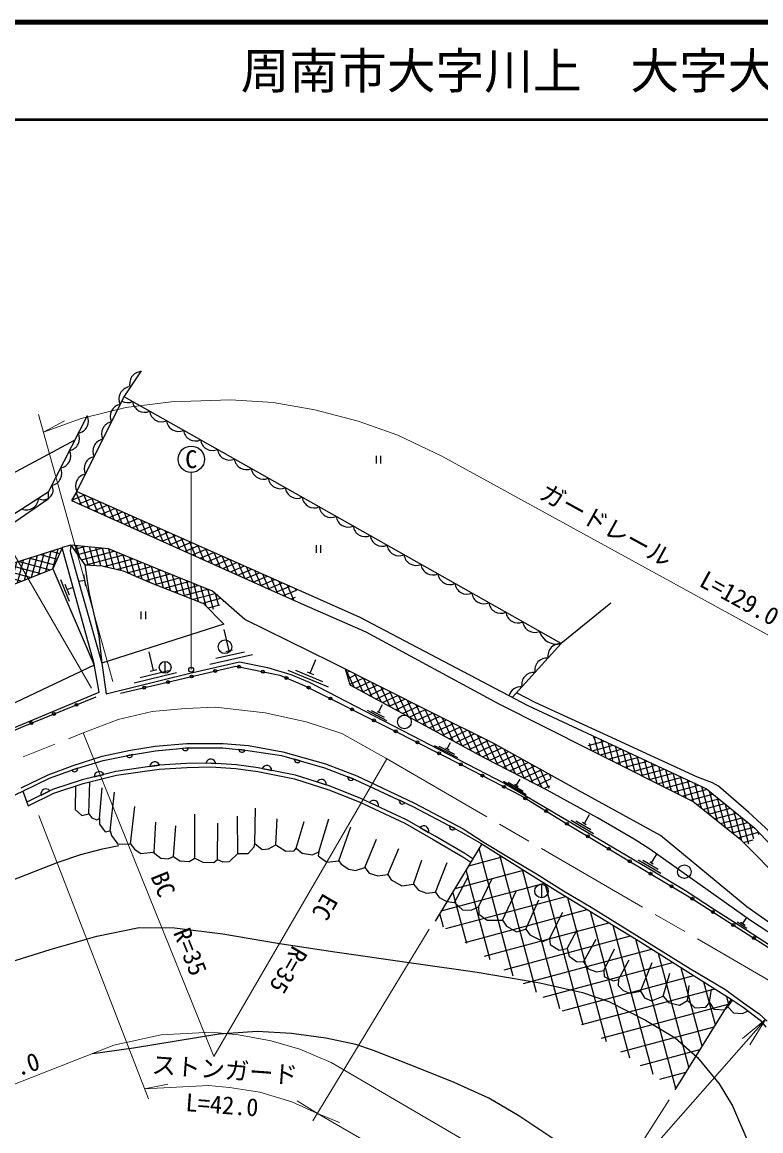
# Model space of a CAD drawing. Units: millimetres at full size, sheet at 1:1000; details may follow other scales. Extents: x 40000 to 680000, y 20000 to 380000.
# Drawn here: x 382577 to 458422, y 266168 to 380000 of the extents above; entities that cross this region are included whole.
import ezdxf
from ezdxf.enums import TextEntityAlignment as Align

# ---------------------------------------------------------------- set-up
doc = ezdxf.new("R2010")
doc.units = ezdxf.units.MM
doc.header["$LTSCALE"] = 1000
doc.linetypes.add('CHAIN', pattern=[18.5, 12, -1.5, 3.5, -1.5])
for name, color, linetype, lineweight in [('M-BGD', 7, 'Continuous', 25), ('M-BGD-EXST', 7, 'Continuous', 25), ('M-BMK', 2, 'CHAIN', 13), ('M-STR-HTXT', 7, 'Continuous', 13), ('M-TTL', 2, 'Continuous', 140), ('M-TTL-LINE', 7, 'Continuous', 50)]:
    doc.layers.add(name, color=color, linetype=linetype, lineweight=lineweight)
doc.layers.add('M-TTL-TXT', color=7, linetype='Continuous')
doc.styles.add('ＭＳ ゴシック', font='')
doc.styles.get('ＭＳ ゴシック').set_extended_font_data('MS Gothic')
pattern_1 = [(105, (0, -0), (-603.70364, -161.7619), []), (195, (0, -0), (161.7619, -603.70364), [])]

# ---------------------------------------------------------------- blocks, each defined once
blk = doc.blocks.new('open_arrow')
at = {"color": 0, "linetype": 'Continuous', "lineweight": -2}
blk.add_lwpolyline([(7.5, 1.25), (0, 0), (7.5, -1.25)], dxfattribs=at)

msp = doc.modelspace()

# ---------------------------------------------------------------- hatches: boundary and pattern name
at = {"layer": 'M-BGD'}
h = msp.add_hatch(dxfattribs=at)
h.set_pattern_fill('USER', color=256, style=0, pattern_type=2)
h.set_pattern_definition([(113, (0, -0), (-575.3155, -244.20696), []), (203, (0, -0), (244.20696, -575.3155), [])])
h.paths.add_polyline_path([(388175, 331807), (387658, 330873), (407450, 321996), (410579, 320603), (410765, 321784)])
h = msp.add_hatch(dxfattribs=at)
h.set_pattern_fill('USER', color=256, style=0, pattern_type=2)
h.set_pattern_definition([(75, (0, -0), (-603.70364, 161.7619), []), (165, (0, -0), (-161.7619, -603.70364), [])])
h.paths.add_polyline_path([(385729, 323874), (386675, 326044), (380528, 324068), (377541, 320474), (378911, 319578), (380798, 321914)])
h = msp.add_hatch(dxfattribs=at)
h.set_pattern_fill('USER', color=256, style=0, pattern_type=2)
h.set_pattern_definition(pattern_1)
h.paths.add_polyline_path([(391436, 325926), (387569, 326302), (389019, 324278), (390797, 324167), (392964, 323649), (395724, 322464), (399095, 321150), (401206, 320317), (401998, 319518), (403338, 320522), (402132, 321584), (396275, 323939)])
h = msp.add_hatch(dxfattribs=at)
h.set_pattern_fill('USER', color=256, style=0, pattern_type=2)
h.set_pattern_definition([(115, (0, -0), (-566.4424, -264.1364), []), (205, (0, -0), (264.1364, -566.4424), [])])
h.paths.add_polyline_path([(415793, 313561), (416214, 312066), (416330, 311897), (421958, 308848), (421958, 308848, -0.1588), (422339, 308642), (422339, 308642), (430089, 304444), (436479, 301135), (436659, 301037), (436936, 302652), (430996, 305954), (424659, 309084)])
h = msp.add_hatch(dxfattribs=at)
h.set_pattern_fill('USER', color=256, style=0, pattern_type=2)
h.set_pattern_definition(pattern_1)
h.paths.add_polyline_path([(441321, 306665), (440537, 305468), (440882, 305293), (451473, 299970), (456227, 296166), (456996, 295397), (458320, 296699), (457810, 297241), (452831, 301298)])
h = msp.add_hatch(dxfattribs=at)
h.set_pattern_fill('USER', color=256, style=0, pattern_type=2)
h.set_pattern_definition([(15, (0, -0), (-485.286, 1811.111), []), (105, (0, -0), (-1811.111, -485.286), [])])
h.paths.add_polyline_path([(451748, 273834), (449597, 270385), (433404, 281765), (424972, 287692), (429786, 295619), (437596, 290717), (445818, 285703), (455389, 279670)])

# ---------------------------------------------------------------- linework, layer by layer
for p, q in [((418914, 335478), (418914, 334695)), ((419381, 335478), (419381, 334695)), ((412758, 326293), (412758, 325511)), ((413225, 326293), (413225, 325511)), ((386510, 322779), (387387, 320545)), ((386958, 322310), (387396, 321193)), ((388997, 322688), (388406, 322584)), ((389101, 322097), (388893, 323279)), ((387177, 321751), (387736, 321971)), ((443021, 320356), (437929, 316190)), ((394765, 319497), (394765, 318714)), ((395232, 319497), (395232, 318714)), ((403828, 315460), (403327, 317653)), ((396064, 313446), (395601, 315341)), ((402466, 314687), (405390, 315355)), ((403487, 315382), (404169, 315538)), ((397259, 313155), (397259, 314355)), ((401835, 314081), (406222, 315084)), ((412154, 313162), (412734, 314545)), ((394064, 312155), (398435, 313223)), ((394700, 312712), (397614, 313424)), ((395724, 313363), (396404, 313530)), ((409847, 313478), (413997, 311739)), ((410655, 313465), (413422, 312305)), ((411831, 313297), (412477, 313026)), ((419167, 309150), (419581, 309949)), ((418002, 309347), (420000, 308312)), ((418418, 309335), (419750, 308645)), ((419011, 309230), (419322, 309069)), ((399652, 305492), (399029, 305437)), ((405441, 305267), (404818, 305331)), ((424892, 305744), (427289, 304502)), ((425360, 305670), (426959, 304842)), ((426042, 305486), (426415, 305293)), ((426229, 305389), (426574, 306055)), ((393897, 304806), (393283, 304683)), ((401468, 303964), (402457, 303897)), ((411120, 304149), (410519, 304323)), ((388279, 303392), (387682, 303207)), ((395682, 303578), (396663, 303718)), ((407233, 303371), (408205, 303176)), ((389438, 298723), (389519, 302000)), ((389985, 302529), (390947, 302769)), ((412858, 301990), (413803, 301693)), ((416613, 302300), (416027, 302521)), ((432008, 302070), (434334, 300700)), ((432472, 301971), (434023, 301057)), ((433143, 301750), (433504, 301537)), ((433324, 301643), (433704, 302290)), ((384518, 300640), (385406, 301081)), ((390525, 298247), (390776, 301378)), ((391624, 296978), (392070, 300955)), ((393713, 295646), (394145, 299459)), ((418254, 299878), (419152, 299459)), ((421871, 299855), (421304, 300120)), ((400317, 294174), (400294, 298688)), ((404722, 294640), (404683, 298464)), ((406462, 295663), (406550, 299310)), ((440307, 297737), (440840, 298641)), ((396128, 294773), (396286, 297866)), ((398117, 294327), (398352, 297493)), ((402630, 294021), (402684, 297767)), ((408623, 295535), (408765, 298215)), ((410701, 295185), (411529, 297941)), ((413024, 294813), (414074, 298190)), ((415106, 293896), (416340, 297369)), ((423446, 297302), (424304, 296807)), ((427023, 297193), (426470, 297484)), ((438931, 298060), (441257, 296689)), ((439425, 298013), (440976, 297099)), ((440126, 297843), (440488, 297630)), ((417745, 293220), (418953, 296100)), ((420124, 292481), (421252, 295149)), ((429786, 295619), (424972, 287692)), ((422753, 291507), (423617, 293955)), ((425011, 290665), (426231, 293731)), ((445823, 293999), (448149, 292628)), ((446317, 293951), (447868, 293037)), ((447018, 293782), (447380, 293568)), ((447199, 293675), (447732, 294580)), ((426980, 289605), (428422, 292313)), ((429417, 289176), (430812, 292014)), ((435903, 291492), (435903, 290092)), ((431887, 287794), (433342, 290831)), ((434296, 286880), (435645, 289886)), ((436712, 285924), (438088, 288613)), ((456573, 287439), (456985, 288065)), ((455989, 287643), (456992, 286984)), ((456322, 287603), (456823, 287274)), ((438552, 284887), (439557, 286809)), ((440220, 283517), (441499, 285839)), ((442307, 282628), (443406, 284865)), ((443793, 281699), (444912, 283721)), ((446051, 280519), (447265, 283447)), ((448398, 280002), (449074, 282348)), ((450902, 279543), (451065, 281092)), ((453159, 279333), (453368, 280719)), ((455389, 279670), (449597, 270385)), ((455043, 278896), (455504, 279594))]:
    msp.add_line(p, q, dxfattribs=at)
for points in [[(388175, 331807), (392981, 341425), (394845, 344204)], [(432908, 310680), (437929, 316190), (413295, 330108), (393048, 341525)], [(389246, 339589), (385261, 331727), (377399, 326704), (370514, 317948), (367301, 311505)], [(387978, 337088), (378633, 332091), (374974, 328624), (372150, 321843), (371923, 321248), (371661, 320403), (371531, 319242)], [(385261, 331727), (385243, 331030), (377472, 325694), (370358, 316280), (367278, 311458)], [(388175, 331807), (387658, 330873), (407450, 321996), (411522, 320183), (417853, 317408), (431520, 310021), (440882, 305293), (451473, 299970), (456227, 296166), (460999, 291394)], [(388175, 331807), (417186, 318935), (434482, 309854), (452831, 301298), (457810, 297241), (461750, 293057), (463110, 291819), (468859, 287087), (476084, 283468), (479199, 282237), (485964, 279456), (488067, 278694), (489544, 278499), (492162, 278332), (495455, 278343), (499333, 278947), (503010, 279943), (506901, 281590), (511093, 284009), (515027, 287051), (518457, 289855), (522250, 292650), (525133, 294838)], [(284924, 295723), (298955, 295584), (305172, 296865), (311088, 298111), (313397, 298567), (314926, 298814), (322311, 298960), (325834, 298989), (329422, 298698), (334589, 298364), (338027, 298312), (339615, 298089), (343651, 297971), (347871, 297718), (352071, 297540), (357166, 298237), (364523, 300392), (390485, 311214), (389919, 314258), (386675, 326044), (380528, 324068), (373918, 316115), (366546, 303480)], [(386675, 326044), (385729, 323874), (389969, 313992), (368443, 303767), (375035, 314777), (380798, 321914), (385729, 323874)], [(460005, 287054), (456981, 289157), (448110, 296505), (439695, 301119), (430996, 305954), (424659, 309084), (414323, 314303), (405453, 318661), (402132, 321584), (396275, 323939), (391436, 325926), (387569, 326302), (386671, 326055)], [(387569, 326302), (387515, 325676), (388680, 321497), (390771, 314182), (391189, 311051), (399797, 313154), (404899, 314320), (407759, 313743), (410158, 313023), (412041, 312233), (432125, 301827), (447511, 292760), (450693, 290846), (453672, 288908)], [(387569, 326302), (389019, 324278), (390797, 324167), (392964, 323649), (395724, 322464), (399095, 321150), (401206, 320317), (403299, 318206), (397390, 316315), (390771, 314182)], [(389019, 324278), (389431, 321461), (390445, 316973), (390771, 314182)], [(392674, 311099), (404519, 313882), (409034, 312955), (411530, 311909), (420672, 307322), (427765, 303721), (433860, 300547), (438414, 297746), (444543, 294093), (451223, 290102), (458356, 285541), (463424, 282297)], [(502745, 272982), (499991, 272580), (498098, 271962), (488541, 272886), (484202, 273327), (475844, 276623), (470224, 279297), (467742, 280970), (457364, 287766), (447036, 295088), (445420, 296127), (441647, 298320), (436479, 301135), (430089, 304444), (416330, 311897), (416214, 312066), (415793, 313561)], [(515929, 293809), (511171, 290896), (506326, 288208), (501597, 285637), (500954, 285316), (499069, 284745), (496172, 283668), (493505, 282586), (484171, 282566), (480576, 283585), (478247, 284189), (475377, 284944), (470154, 287335), (463072, 292836), (458911, 297267), (457158, 298871), (454062, 301552), (453457, 301900), (451907, 302495), (442713, 306726), (435264, 310164), (433326, 311139)], [(345521, 297380), (352219, 297180), (357417, 297868), (362286, 299225), (365078, 300139), (382674, 307696), (390164, 310717)], [(382483, 301388), (385255, 302735), (387815, 303687), (390788, 304637), (393715, 305244), (396236, 305676), (399469, 305933), (403203, 305922), (405804, 305721), (409351, 305080), (413731, 303843), (416956, 302630), (422869, 299797), (427859, 297171), (430028, 295761), (432691, 294169), (435403, 292542), (438172, 290822), (440997, 289120), (446690, 285600), (451217, 282814), (454723, 280710), (456650, 279326), (458259, 278185), (459067, 277412)], [(382643, 301055), (385397, 302393), (387936, 303286), (390880, 304199), (393804, 304788), (396282, 305194), (399496, 305478), (403192, 305499), (405751, 305235), (409190, 304707), (413617, 303428), (416744, 302251), (422704, 299466), (427679, 296847), (429713, 295665)], [(382643, 301055), (383178, 299528), (385828, 300844), (388839, 301830), (392263, 302686), (396641, 303311), (399471, 303475), (401945, 303531), (404530, 303357), (406758, 303059), (410541, 302299), (414060, 301193), (417189, 299934), (421870, 297750), (424772, 296076), (427824, 294302), (428645, 293740)], [(428853, 294082), (428037, 294640), (424972, 296422), (422054, 298105), (417349, 300301), (414195, 301570), (410641, 302687), (406824, 303454), (404570, 303756), (401954, 303931), (399455, 303875), (396601, 303709), (392186, 303079), (388728, 302215), (385676, 301215), (383406, 300087), (383038, 299926)], [(368828, 295431), (371651, 296358), (376089, 298062), (379285, 299458), (382643, 301055)], [(388060, 301575), (388034, 299163), (388693, 298528), (389438, 298723), (389731, 298296), (390256, 298089), (390525, 298247), (390513, 297662), (391086, 296881), (391624, 296978), (391746, 296502), (392405, 295587), (393713, 295646), (394111, 295082), (394749, 294647), (396024, 294764), (396805, 294174), (397559, 294088), (398117, 294327), (398772, 293886), (399722, 293831), (400317, 294174), (401129, 293739), (402262, 293733), (402630, 294021), (403176, 293782), (403850, 293806), (404722, 294640), (405782, 294659), (406413, 295314), (406462, 295663), (407207, 295063), (407863, 295124), (408623, 295535), (409646, 294867), (410492, 294928), (410701, 295185), (411320, 294684), (412384, 294518), (413024, 294813), (412963, 294395), (413875, 293755), (415106, 293896), (415346, 293564), (416103, 293048), (416816, 292882), (417745, 293220), (418192, 292616), (419084, 292364), (420124, 292481), (420450, 291952), (421553, 291323), (422753, 291507), (423288, 290874), (424106, 290554), (425011, 290665), (425388, 290134), (426194, 289704), (426980, 289605), (427774, 288868), (428663, 288818), (429417, 289176), (429479, 288399), (430319, 287781), (431887, 287794), (432307, 287176), (433320, 286596), (434296, 286880), (434716, 286288), (436082, 285616), (436712, 285924), (436786, 285295), (437700, 284714), (438552, 284887), (438738, 284097), (439503, 283554), (440220, 283517), (440689, 282801), (441566, 282480), (442307, 282628), (442332, 282023), (443274, 281563), (443793, 281699), (443768, 281094), (444299, 280588), (444972, 280302), (446051, 280519), (446463, 279816), (447195, 279506), (448398, 280002), (448931, 279333), (450072, 279072), (450902, 279543), (451646, 278800), (452775, 278862), (453159, 279333), (453593, 278676), (454717, 278593), (455043, 278896), (455616, 278299), (456556, 278200), (457116, 278474)], [(364749, 284587), (367902, 286250), (372196, 288028), (377225, 290136), (381390, 291841), (386264, 293736), (388593, 294541), (390810, 295137), (392496, 295459)], [(429713, 295665), (437596, 290717), (445818, 285703), (455389, 279670), (456615, 278860), (458340, 277531), (458943, 276804)], [(453672, 288908), (456292, 287203), (461267, 284001), (464781, 281691), (468660, 279230), (470850, 277989), (473068, 276827), (475223, 275689), (477962, 274527), (482401, 272561), (483657, 272027), (498934, 270035), (499994, 270115), (500138, 270145)], [(369722, 280870), (372263, 281327), (380192, 283148), (385438, 284774), (390236, 286156), (394587, 287050), (398206, 287009), (403178, 286400), (408790, 285424), (414686, 284530), (422785, 283388), (429296, 282470), (435736, 281366), (440104, 280386), (442805, 279443), (446581, 277525), (449643, 275730), (451908, 273690), (454153, 270997), (455506, 268724), (457302, 264582), (459999, 257540)], [(459277, 234895), (456616, 237350), (453009, 240872), (452263, 241825), (449527, 246589), (446509, 252317), (444428, 256518), (442306, 259887), (439975, 262798), (437469, 265101), (433558, 267721), (430478, 269509), (426941, 271131), (423279, 272587), (418666, 274414), (416849, 275019), (413772, 275666), (410242, 276146), (406712, 276355), (402758, 276084), (394006, 274654), (389839, 274065)]]:
    msp.add_lwpolyline(points, dxfattribs=at)
for centre, radius in [((403398, 315873), 700), ((397259, 313755), 600), ((402409, 313386), 150), ((404845, 313815), 150), ((407294, 313312), 150), ((397541, 312243), 150), ((399975, 312814), 150), ((409701, 312675), 150), ((395108, 311671), 150), ((411992, 311677), 150), ((388158, 309908), 150), ((414227, 310556), 150), ((385840, 308973), 150), ((416461, 309435), 150), ((421832, 308160), 700), ((383521, 308038), 150), ((418696, 308314), 150), ((420930, 307191), 150), ((423159, 306060), 150), ((425388, 304928), 150), ((427617, 303796), 150), ((429835, 302643), 150), ((432053, 301488), 150), ((434254, 300305), 150), ((436383, 298995), 150), ((438513, 297687), 150), ((440661, 296407), 150), ((442809, 295127), 150), ((444956, 293847), 150), ((447102, 292564), 150), ((450568, 292774), 700), ((435903, 290792), 700), ((449248, 291282), 150), ((451391, 289995), 150), ((453497, 288648), 150), ((455603, 287301), 150), ((457710, 285955), 150)]:
    msp.add_circle(centre, radius, dxfattribs=at)
for centre, radius, start, end in [((394857, 342874), 1250, 93.0137, 199.2739), ((393763, 341312), 1250, 100.31957, 206.57978), ((392869, 339523), 1250, 100.31957, 206.57978), ((393410, 342182), 1250, 241.36841, 293.71324), ((395152, 341199), 1250, 187.45304, 293.71324), ((388125, 339036), 1250, 279.99352, 26.25373), ((396894, 340217), 1250, 187.45304, 293.71324), ((391975, 337734), 1250, 100.31957, 206.57978), ((398636, 339235), 1250, 187.45304, 293.71324), ((400379, 338252), 1250, 187.45304, 293.71324), ((387221, 337252), 1250, 279.99352, 26.25373), ((391081, 335945), 1250, 100.31957, 206.57978), ((402121, 337270), 1250, 187.45304, 293.71324), ((386317, 335468), 1250, 279.99352, 26.25373), ((403863, 336288), 1250, 187.45304, 293.71324), ((390187, 334155), 1250, 100.31957, 206.57978), ((405605, 335305), 1250, 187.45304, 293.71324), ((385413, 333684), 1250, 279.99352, 26.25373), ((389293, 332366), 1250, 100.31957, 206.57978), ((407347, 334323), 1250, 187.45304, 293.71324), ((384748, 331969), 1006, 241.13162, 28.76405), ((409089, 333341), 1250, 187.45304, 293.71324), ((410831, 332358), 1250, 187.45304, 293.71324), ((383016, 331182), 1250, 249.43898, 355.69919), ((412573, 331376), 1250, 187.45304, 293.71324), ((414316, 330393), 1250, 187.40438, 293.66458), ((416057, 329409), 1250, 187.40438, 293.66458), ((417798, 328425), 1250, 187.40438, 293.66458), ((419540, 327441), 1250, 187.40438, 293.66458), ((421281, 326458), 1250, 187.40438, 293.66458), ((423022, 325474), 1250, 187.40438, 293.66458), ((424764, 324490), 1250, 187.40438, 293.66458), ((426505, 323506), 1250, 187.40438, 293.66458), ((428246, 322522), 1250, 187.40438, 293.66458), ((429988, 321539), 1250, 187.40438, 293.66458), ((431729, 320555), 1250, 187.40438, 293.66458), ((433470, 319571), 1250, 187.40438, 293.66458), ((435212, 318587), 1250, 187.40438, 293.66458), ((437458, 317944), 1816, 196.03717, 285.03179), ((437810, 314946), 1250, 84.5279, 190.7881), ((436463, 313468), 1250, 84.5279, 190.7881), ((435116, 311990), 1250, 84.5279, 190.7881), ((433769, 310511), 1250, 84.5279, 163.86382), ((399336, 305519), 318, 194.95262, 355.17035), ((405135, 305353), 318, 184.00356, 344.22129), ((393579, 304798), 318, 201.27176, 1.48949), ((396186, 303551), 505, 19.29681, 176.955), ((401956, 303833), 505, 7.33453, 164.99272), ((410834, 304289), 318, 173.78032, 333.99805), ((387964, 303352), 318, 207.1241, 7.34184), ((390490, 302554), 505, 25.20009, 182.85829), ((407700, 303178), 505, 359.81865, 157.47684), ((413301, 301748), 505, 353.71832, 151.37651), ((416339, 302462), 318, 169.26347, 329.48121), ((385006, 300773), 505, 37.58148, 195.23967), ((418662, 299580), 505, 346.15734, 143.81553), ((421611, 300037), 318, 164.84402, 325.06176), ((423826, 296970), 505, 341.1928, 138.85099), ((426772, 297387), 318, 162.13532, 322.35305)]:
    msp.add_arc(centre, radius, start, end, dxfattribs=at)
at = {"layer": 'M-BGD-EXST'}
for centre, radius in [((399939, 335126), 1350), ((399933, 313522), 250)]:
    msp.add_circle(centre, radius, dxfattribs=at)
at = {"layer": 'M-BMK'}
msp.add_lwpolyline([(341273, 294174), (347818, 294510), (354687, 295381), (360810, 296724), (366711, 298394), (370170, 299508), (388855, 307038), (392438, 308394), (395917, 309212), (399315, 309539), (402426, 309662), (407516, 309085), (411723, 308173), (415386, 306953), (419908, 304445), (461066, 280555)], dxfattribs=at)
at = {"layer": 'M-STR-HTXT'}
for p, q in [((384245, 339734), (391898, 312294)), ((384755, 337906), (386926, 339052)), ((375742, 335686), (389683, 311620)), ((399933, 313522), (399938, 333776)), ((402242, 273791), (388844, 307034)), ((402242, 273791), (420028, 304376)), ((384304, 298531), (395538, 269451)), ((424375, 286879), (412432, 267189)), ((395135, 270495), (397547, 270951)), ((412889, 267943), (410817, 269260)), ((449011, 269352), (438211, 252420)), ((412889, 267943), (415165, 267022))]:
    msp.add_line(p, q, dxfattribs=at)
for points in [[(384755, 337906), (388626, 339301), (393233, 340448), (397861, 341011), (403967, 341212), (408353, 340950), (412626, 340185), (417073, 339038), (421148, 337591), (425673, 335431), (489913, 300210), (491568, 299516), (493264, 299169), (495409, 298985), (499136, 298760), (503814, 298862), (506638, 299303)], [(458887, 277584), (426828, 241120), (461253, 241120)], [(269931, 262165), (356898, 264322), (363427, 265155), (368806, 266501), (375045, 268313), (391996, 274955), (396839, 276011), (402014, 276301), (404784, 276026), (408137, 275401), (411101, 274567), (414305, 273186), (467031, 242393), (471577, 240516), (476871, 238903), (483417, 237315), (489385, 236446), (494493, 236087), (502242, 235973), (507255, 236408), (514016, 237413), (521319, 238793), (539857, 242290)], [(438622, 253065), (412889, 267943), (410266, 269135), (406976, 270139), (403869, 270630), (401726, 270807), (395135, 270495)]]:
    msp.add_lwpolyline(points, dxfattribs=at)
at = {"layer": 'M-TTL'}
msp.add_line((680000, 380000), (40000, 380000), dxfattribs=at)
at = {"layer": 'M-TTL-LINE'}
msp.add_line((40000, 370000), (680000, 370000), dxfattribs=at)

# ---------------------------------------------------------------- block references
at = {"layer": 'M-STR-HTXT', "xscale": 400, "yscale": 400, "rotation": 228.7}
msp.add_blockref('open_arrow', (458887, 277584), dxfattribs=at)

# ---------------------------------------------------------------- texts
at = {"layer": 'M-BGD-EXST', "style": 'ＭＳ ゴシック'}
msp.add_text('C', height=1833, dxfattribs=at).set_placement((399939, 335126), align=Align.MIDDLE_CENTER)
at = {"layer": 'M-STR-HTXT', "style": 'ＭＳ ゴシック'}
for s, rotation, p in [('ガードレール   L=129.0', 331.265, (447317, 324087)), ('BC   R=35', 291.951, (397315, 286899)), ('EC   R=35', 239.819, (410215, 286109)), ('側  溝   L=337.0', 17.813, (375224, 268958)), ('ストンガード', 355.721, (403276, 270978)), ('L=42.0', 355.721, (402999, 267370))]:
    msp.add_text(s, height=1833, rotation=rotation, dxfattribs=at).set_placement(p, align=Align.BOTTOM_CENTER)
at = {"layer": 'M-TTL-TXT', "style": 'ＭＳ ゴシック'}
msp.add_text('周南市大字川上\u3000大字大道理', height=3666, dxfattribs=at).set_placement((405024, 375000), align=Align.MIDDLE_LEFT)

doc.saveas('drawing.dxf')
